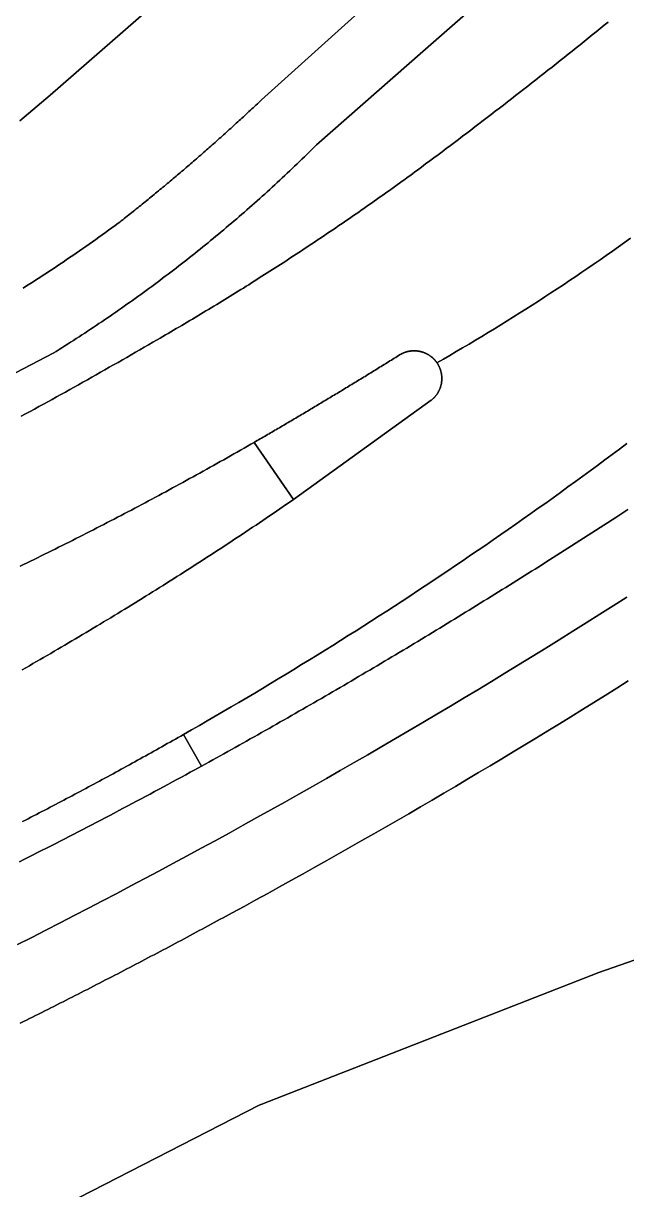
# Model space of a CAD drawing. Header units: metres. Extents: x -127 to 442, y -186 to 462.
# Drawn here: x 159.61 to 181.1, y 121.61 to 163.19 of the extents above; entities that cross this region are included whole.
import ezdxf

# ---------------------------------------------------------------- set-up
doc = ezdxf.new("R2010")
doc.units = ezdxf.units.M

msp = doc.modelspace()

# ---------------------------------------------------------------- linework, layer by layer
at = {"layer": 'road_0', "color": 8}
msp.add_lwpolyline([(174.143, 149.751), (174.155, 149.76), (174.166, 149.77), (174.178, 149.78), (174.189, 149.79), (174.2, 149.8), (174.211, 149.81), (174.222, 149.82), (174.233, 149.831), (174.243, 149.842), (174.254, 149.852), (174.264, 149.863), (174.274, 149.875), (174.284, 149.886), (174.293, 149.897), (174.303, 149.909), (174.312, 149.921), (174.321, 149.933), (174.33, 149.945), (174.339, 149.957), (174.348, 149.969), (174.356, 149.982), (174.364, 149.994), (174.372, 150.007), (174.38, 150.02), (174.388, 150.033), (174.395, 150.046), (174.402, 150.059), (174.409, 150.072), (174.416, 150.086), (174.423, 150.099), (174.429, 150.113), (174.435, 150.127), (174.441, 150.14), (174.447, 150.154), (174.453, 150.168), (174.458, 150.182), (174.463, 150.196), (174.468, 150.211), (174.473, 150.225), (174.477, 150.239), (174.482, 150.254), (174.486, 150.268), (174.49, 150.283), (174.493, 150.297), (174.497, 150.312), (174.5, 150.326), (174.503, 150.341), (174.505, 150.356), (174.508, 150.371), (174.51, 150.386), (174.512, 150.4), (174.514, 150.415), (174.516, 150.43), (174.517, 150.445), (174.518, 150.46), (174.519, 150.475), (174.52, 150.49), (174.52, 150.505), (174.52, 150.52), (174.52, 150.535), (174.52, 150.55), (174.52, 150.565), (174.519, 150.58), (174.518, 150.595), (174.517, 150.61), (174.515, 150.625), (174.514, 150.64), (174.512, 150.655), (174.51, 150.67), (174.508, 150.685), (174.505, 150.7), (174.502, 150.714), (174.499, 150.729), (174.496, 150.744), (174.493, 150.758), (174.489, 150.773), (174.485, 150.788), (174.481, 150.802), (174.477, 150.816), (174.473, 150.831), (174.468, 150.845), (174.463, 150.859), (174.458, 150.873), (174.452, 150.887), (174.447, 150.901), (174.441, 150.915), (174.435, 150.929), (174.429, 150.943), (174.422, 150.956), (174.416, 150.97), (174.409, 150.983), (174.402, 150.996), (174.395, 151.009), (174.387, 151.023), (174.379, 151.035), (174.372, 151.048), (174.364, 151.061), (174.355, 151.074), (174.347, 151.086), (174.347, 151.086), (174.342, 151.093), (174.337, 151.1), (174.332, 151.108), (174.327, 151.115), (174.321, 151.122), (174.316, 151.129), (174.311, 151.136), (174.305, 151.143), (174.3, 151.15), (174.294, 151.156), (174.288, 151.163), (174.283, 151.17), (174.277, 151.177), (174.271, 151.183), (174.265, 151.19), (174.259, 151.196), (174.253, 151.203), (174.247, 151.209), (174.241, 151.215), (174.235, 151.222), (174.229, 151.228), (174.222, 151.234), (174.216, 151.24), (174.21, 151.246), (174.203, 151.252), (174.197, 151.258), (174.19, 151.264), (174.183, 151.27), (174.177, 151.276), (174.17, 151.282), (174.163, 151.287), (174.157, 151.293), (174.15, 151.298), (174.143, 151.304), (174.136, 151.309), (174.129, 151.315), (174.122, 151.32), (174.115, 151.325), (174.107, 151.33), (174.1, 151.335), (174.093, 151.34), (174.086, 151.345), (174.078, 151.35), (174.071, 151.355), (174.064, 151.36), (174.056, 151.365), (174.049, 151.369), (174.041, 151.374), (174.034, 151.378), (174.026, 151.383), (174.018, 151.387), (174.011, 151.391), (174.003, 151.396), (173.995, 151.4), (173.987, 151.404), (173.979, 151.408), (173.972, 151.412), (173.964, 151.416), (173.956, 151.42), (173.948, 151.423), (173.94, 151.427), (173.932, 151.431), (173.924, 151.434), (173.915, 151.438), (173.907, 151.441), (173.899, 151.444), (173.891, 151.447), (173.883, 151.451), (173.874, 151.454), (173.866, 151.457), (173.858, 151.46), (173.849, 151.463), (173.841, 151.465), (173.833, 151.468), (173.824, 151.471), (173.816, 151.473), (173.807, 151.476), (173.799, 151.478), (173.79, 151.48), (173.782, 151.483), (173.773, 151.485), (173.765, 151.487), (173.756, 151.489), (173.748, 151.491), (173.739, 151.493), (173.73, 151.495), (173.722, 151.496), (173.713, 151.498), (173.704, 151.5), (173.696, 151.501), (173.687, 151.503), (173.678, 151.504), (173.67, 151.505), (173.661, 151.506), (173.652, 151.507), (173.643, 151.508), (173.635, 151.509), (173.626, 151.51), (173.617, 151.511), (173.617, 151.511), (173.611, 151.512), (173.605, 151.512), (173.599, 151.512), (173.593, 151.513), (173.586, 151.513), (173.58, 151.513), (173.574, 151.514), (173.568, 151.514), (173.562, 151.514), (173.556, 151.514), (173.55, 151.514), (173.543, 151.515), (173.537, 151.515), (173.531, 151.515), (173.525, 151.515), (173.519, 151.514), (173.513, 151.514), (173.507, 151.514), (173.5, 151.514), (173.494, 151.514), (173.488, 151.514), (173.482, 151.513), (173.476, 151.513), (173.47, 151.513), (173.464, 151.512), (173.458, 151.512), (173.451, 151.511), (173.445, 151.511), (173.439, 151.51), (173.433, 151.509), (173.427, 151.509), (173.421, 151.508), (173.415, 151.507), (173.409, 151.507), (173.403, 151.506), (173.397, 151.505), (173.391, 151.504), (173.384, 151.503), (173.378, 151.502), (173.372, 151.501), (173.366, 151.5), (173.36, 151.499), (173.354, 151.498), (173.348, 151.497), (173.342, 151.496), (173.336, 151.495), (173.33, 151.493), (173.324, 151.492), (173.318, 151.491), (173.312, 151.489), (173.306, 151.488), (173.3, 151.486), (173.294, 151.485), (173.288, 151.484), (173.282, 151.482), (173.276, 151.48), (173.27, 151.479), (173.265, 151.477), (173.259, 151.475), (173.253, 151.474), (173.247, 151.472), (173.241, 151.47), (173.235, 151.468), (173.229, 151.466), (173.224, 151.464), (173.218, 151.462), (173.212, 151.46), (173.206, 151.458), (173.2, 151.456), (173.195, 151.454), (173.189, 151.452), (173.183, 151.45), (173.177, 151.448), (173.172, 151.445), (173.166, 151.443), (173.16, 151.441), (173.155, 151.439), (173.149, 151.436), (173.143, 151.434), (173.138, 151.431), (173.132, 151.429), (173.126, 151.426), (173.121, 151.424), (173.115, 151.421), (173.11, 151.418), (173.104, 151.416), (173.099, 151.413), (173.093, 151.41), (173.088, 151.408), (173.082, 151.405), (173.077, 151.402), (173.071, 151.399), (173.066, 151.396), (173.061, 151.393), (173.055, 151.39), (173.05, 151.387), (173.045, 151.384), (173.039, 151.381), (173.034, 151.378), (173.034, 151.378), (172.982, 151.346), (172.93, 151.313), (172.878, 151.281), (172.826, 151.248), (172.774, 151.216), (172.722, 151.184), (172.67, 151.151), (172.618, 151.119), (172.565, 151.087), (172.513, 151.054), (172.461, 151.022), (172.409, 150.99), (172.357, 150.957), (172.305, 150.925), (172.253, 150.893), (172.2, 150.861), (172.148, 150.829), (172.096, 150.796), (172.044, 150.764), (171.992, 150.732), (171.939, 150.7), (171.887, 150.668), (171.835, 150.636), (171.783, 150.604), (171.73, 150.572), (171.678, 150.54), (171.626, 150.508), (171.573, 150.476), (171.521, 150.444), (171.469, 150.412), (171.416, 150.38), (171.364, 150.348), (171.312, 150.316), (171.259, 150.284), (171.207, 150.252), (171.155, 150.221), (171.102, 150.189), (171.05, 150.157), (170.997, 150.125), (170.945, 150.093), (170.892, 150.062), (170.84, 150.03), (170.788, 149.998), (170.735, 149.966), (170.683, 149.935), (170.63, 149.903), (170.578, 149.871), (170.525, 149.84), (170.473, 149.808), (170.42, 149.776), (170.367, 149.745), (170.315, 149.713), (170.262, 149.682), (170.21, 149.65), (170.157, 149.619), (170.105, 149.587), (170.052, 149.556), (169.999, 149.524), (169.947, 149.493), (169.894, 149.461), (169.841, 149.43), (169.789, 149.398), (169.736, 149.367), (169.683, 149.336), (169.631, 149.304), (169.578, 149.273), (169.525, 149.242), (169.473, 149.21), (169.42, 149.179), (169.367, 149.148), (169.314, 149.117), (169.262, 149.085), (169.209, 149.054), (169.156, 149.023), (169.103, 148.992), (169.05, 148.961), (168.998, 148.93), (168.945, 148.898), (168.892, 148.867), (168.839, 148.836), (168.786, 148.805), (168.733, 148.774), (168.68, 148.743), (168.628, 148.712), (168.575, 148.681), (168.522, 148.65), (168.469, 148.619), (168.416, 148.588), (168.363, 148.557), (168.31, 148.526), (168.257, 148.496), (168.204, 148.465), (168.151, 148.434), (168.098, 148.403), (168.045, 148.372), (167.992, 148.341), (167.939, 148.311), (167.886, 148.28), (167.833, 148.249), (167.833, 148.249), (169.232, 146.208), (174.143, 149.751)], close=True, dxfattribs=at)
for points in [[(159.57, 140.144), (159.697, 140.216), (159.824, 140.289), (159.951, 140.362), (160.078, 140.435), (160.204, 140.508), (160.331, 140.581), (160.457, 140.655), (160.584, 140.728), (160.71, 140.802), (160.837, 140.876), (160.963, 140.95), (161.089, 141.024), (161.215, 141.098), (161.341, 141.172), (161.467, 141.247), (161.593, 141.322), (161.718, 141.396), (161.844, 141.471), (161.97, 141.546), (162.095, 141.621), (162.221, 141.697), (162.346, 141.772), (162.471, 141.848), (162.596, 141.923), (162.722, 141.999), (162.847, 142.075), (162.971, 142.151), (163.096, 142.228), (163.221, 142.304), (163.346, 142.38), (163.47, 142.457), (163.595, 142.534), (163.719, 142.611), (163.844, 142.688), (163.968, 142.765), (164.092, 142.842), (164.216, 142.92), (164.34, 142.997), (164.464, 143.075), (164.588, 143.153), (164.712, 143.231), (164.836, 143.309), (164.959, 143.387), (165.083, 143.465), (165.206, 143.544), (165.33, 143.623), (165.453, 143.701), (165.576, 143.78), (165.699, 143.859), (165.822, 143.938), (165.945, 144.018), (166.068, 144.097), (166.191, 144.177), (166.314, 144.256), (166.436, 144.336), (166.559, 144.416), (166.681, 144.496), (166.803, 144.576), (166.926, 144.657), (167.048, 144.737), (167.17, 144.818), (167.292, 144.899), (167.414, 144.979), (167.536, 145.06), (167.657, 145.142), (167.779, 145.223), (167.901, 145.304), (168.022, 145.386), (168.143, 145.467), (168.265, 145.549), (168.386, 145.631), (168.507, 145.713), (168.628, 145.795), (168.749, 145.878), (168.87, 145.96), (168.991, 146.043), (169.111, 146.125), (169.232, 146.208), (169.232, 146.208), (167.833, 148.249), (167.833, 148.249), (167.713, 148.18), (167.592, 148.111), (167.472, 148.042), (167.351, 147.973), (167.231, 147.904), (167.11, 147.836), (166.989, 147.767), (166.869, 147.699), (166.748, 147.631), (166.627, 147.563), (166.506, 147.495), (166.385, 147.427), (166.264, 147.36), (166.142, 147.292), (166.021, 147.225), (165.9, 147.157), (165.778, 147.09), (165.657, 147.023), (165.535, 146.956), (165.414, 146.89), (165.292, 146.823), (165.17, 146.756), (165.048, 146.69), (164.926, 146.624), (164.804, 146.557), (164.682, 146.491), (164.56, 146.426), (164.438, 146.36), (164.316, 146.294), (164.193, 146.229), (164.071, 146.163), (163.949, 146.098), (163.826, 146.033), (163.703, 145.968), (163.581, 145.903), (163.458, 145.838), (163.335, 145.774), (163.212, 145.709), (163.09, 145.645), (162.967, 145.58), (162.843, 145.516), (162.72, 145.452), (162.597, 145.388), (162.474, 145.325), (162.351, 145.261), (162.227, 145.198), (162.104, 145.134), (161.98, 145.071), (161.857, 145.008), (161.733, 144.945), (161.609, 144.882), (161.485, 144.819), (161.362, 144.757), (161.238, 144.694), (161.114, 144.632), (160.99, 144.57), (160.866, 144.508), (160.741, 144.446), (160.617, 144.384), (160.493, 144.322), (160.369, 144.261), (160.244, 144.199), (160.12, 144.138), (159.995, 144.077), (159.87, 144.016), (159.746, 143.955), (159.621, 143.894), (159.496, 143.833)], [(181.145, 145.854), (180.718, 145.577), (180.291, 145.3), (179.864, 145.025), (179.436, 144.75), (179.007, 144.476), (179.007, 144.476), (178.878, 144.393), (178.748, 144.311), (178.619, 144.228), (178.49, 144.146), (178.36, 144.063), (178.231, 143.981), (178.101, 143.899), (177.971, 143.817), (177.842, 143.735), (177.712, 143.653), (177.582, 143.571), (177.452, 143.489), (177.322, 143.407), (177.192, 143.326), (177.062, 143.244), (176.932, 143.163), (176.802, 143.081), (176.672, 143), (176.542, 142.919), (176.411, 142.838), (176.281, 142.757), (176.151, 142.676), (176.02, 142.595), (175.89, 142.514), (175.759, 142.433), (175.629, 142.353), (175.498, 142.272), (175.367, 142.192), (175.236, 142.112), (175.106, 142.031), (174.975, 141.951), (174.844, 141.871), (174.713, 141.791), (174.582, 141.711), (174.451, 141.632), (174.32, 141.552), (174.188, 141.472), (174.057, 141.393), (173.926, 141.313), (173.795, 141.234), (173.663, 141.155), (173.532, 141.075), (173.4, 140.996), (173.269, 140.917), (173.137, 140.838), (173.005, 140.759), (172.874, 140.681), (172.742, 140.602), (172.61, 140.523), (172.478, 140.445), (172.346, 140.367), (172.214, 140.288), (172.082, 140.21), (171.95, 140.132), (171.818, 140.054), (171.686, 139.976), (171.554, 139.898), (171.421, 139.82), (171.289, 139.742), (171.157, 139.665), (171.024, 139.587), (170.892, 139.51), (170.759, 139.432), (170.627, 139.355), (170.494, 139.278), (170.361, 139.201), (170.228, 139.124), (170.096, 139.047), (169.963, 138.97), (169.83, 138.893), (169.697, 138.817), (169.564, 138.74), (169.431, 138.664), (169.298, 138.587), (169.165, 138.511), (169.031, 138.435), (168.898, 138.359), (168.765, 138.283), (168.632, 138.207), (168.498, 138.131), (168.365, 138.055), (168.231, 137.979), (168.098, 137.904), (167.964, 137.828), (167.83, 137.753), (167.697, 137.677), (167.563, 137.602), (167.429, 137.527), (167.295, 137.452), (167.161, 137.377), (167.027, 137.302), (166.893, 137.227), (166.759, 137.152), (166.625, 137.078), (166.491, 137.003), (166.357, 136.929), (166.223, 136.854), (166.088, 136.78), (165.954, 136.706), (165.954, 136.706), (165.716, 136.575), (165.716, 136.575), (165.557, 136.488), (165.399, 136.402), (165.24, 136.315), (165.081, 136.229), (164.922, 136.143), (164.763, 136.057), (164.604, 135.971), (164.445, 135.885), (164.285, 135.799), (164.126, 135.714), (163.966, 135.628), (163.807, 135.543), (163.647, 135.458), (163.488, 135.373), (163.328, 135.289), (163.168, 135.204), (163.008, 135.12), (162.848, 135.035), (162.688, 134.951), (162.528, 134.867), (162.368, 134.783), (162.208, 134.699), (162.047, 134.616), (161.887, 134.532), (161.726, 134.449), (161.566, 134.366), (161.405, 134.283), (161.244, 134.2), (161.083, 134.117), (160.923, 134.035), (160.762, 133.952), (160.601, 133.87), (160.439, 133.788), (160.278, 133.706), (160.117, 133.624), (159.956, 133.542), (159.794, 133.461), (159.633, 133.38), (159.471, 133.298)], [(181.107, 142.73), (180.628, 142.424), (180.148, 142.12), (179.668, 141.817), (179.186, 141.515), (178.704, 141.214), (178.222, 140.914), (177.739, 140.615), (177.255, 140.318), (176.77, 140.021), (176.285, 139.726), (175.799, 139.431), (175.312, 139.138), (174.825, 138.846), (174.337, 138.555), (173.848, 138.265), (173.359, 137.976), (172.869, 137.688), (172.378, 137.402), (171.887, 137.116), (171.395, 136.832), (170.902, 136.549), (170.409, 136.267), (169.915, 135.986), (169.421, 135.706), (168.926, 135.427), (168.43, 135.15), (167.934, 134.873), (167.437, 134.598), (166.939, 134.323), (166.441, 134.05), (165.942, 133.778), (165.442, 133.508), (164.942, 133.238), (164.442, 132.969), (163.94, 132.702), (163.438, 132.436), (162.936, 132.171), (162.433, 131.907), (161.929, 131.644), (161.425, 131.382), (160.92, 131.122), (160.414, 130.862), (159.908, 130.604), (159.402, 130.347)], [(159.402, 130.347), (159.908, 130.604), (160.414, 130.862), (160.92, 131.122), (161.425, 131.382), (161.929, 131.644), (162.433, 131.907), (162.936, 132.171), (163.438, 132.436), (163.94, 132.702), (164.442, 132.969), (164.942, 133.238), (165.442, 133.508), (165.942, 133.778), (166.441, 134.05), (166.939, 134.323), (167.437, 134.598), (167.934, 134.873), (168.43, 135.15), (168.926, 135.427), (169.421, 135.706), (169.915, 135.986), (170.409, 136.267), (170.902, 136.549), (171.395, 136.832), (171.887, 137.116), (172.378, 137.402), (172.869, 137.688), (173.359, 137.976), (173.848, 138.265), (174.337, 138.555), (174.825, 138.846), (175.312, 139.138), (175.799, 139.431), (176.285, 139.726), (176.77, 140.021), (177.255, 140.318), (177.739, 140.615), (178.222, 140.914), (178.704, 141.214), (179.186, 141.515), (179.668, 141.817), (180.148, 142.12), (180.628, 142.424), (181.107, 142.73)], [(159.502, 127.545), (159.611, 127.599), (159.72, 127.653), (159.829, 127.708), (159.938, 127.762), (160.046, 127.816), (160.155, 127.871), (160.264, 127.925), (160.373, 127.98), (160.481, 128.035), (160.59, 128.089), (160.699, 128.144), (160.807, 128.199), (160.916, 128.254), (161.024, 128.309), (161.133, 128.364), (161.241, 128.419), (161.35, 128.474), (161.458, 128.529), (161.566, 128.584), (161.675, 128.64), (161.783, 128.695), (161.891, 128.75), (162, 128.806), (162.108, 128.861), (162.216, 128.917), (162.324, 128.972), (162.432, 129.028), (162.54, 129.084), (162.649, 129.14), (162.757, 129.196), (162.865, 129.252), (162.973, 129.308), (163.081, 129.364), (163.188, 129.42), (163.296, 129.476), (163.404, 129.532), (163.512, 129.588), (163.62, 129.645), (163.728, 129.701), (163.835, 129.758), (163.943, 129.814), (164.051, 129.871), (164.158, 129.927), (164.266, 129.984), (164.374, 130.041), (164.481, 130.098), (164.589, 130.155), (164.696, 130.212), (164.804, 130.269), (164.911, 130.326), (165.018, 130.383), (165.126, 130.44), (165.233, 130.497), (165.34, 130.554), (165.448, 130.612), (165.555, 130.669), (165.662, 130.727), (165.769, 130.784), (165.876, 130.842), (165.984, 130.899), (166.091, 130.957), (166.198, 131.015), (166.305, 131.073), (166.412, 131.131), (166.519, 131.188), (166.626, 131.246), (166.733, 131.305), (166.839, 131.363), (166.946, 131.421), (167.053, 131.479), (167.053, 131.479), (167.475, 131.709), (167.897, 131.94), (168.319, 132.171), (168.74, 132.404), (169.16, 132.637), (169.581, 132.871), (170, 133.105), (170.42, 133.341), (170.838, 133.577), (171.257, 133.814), (171.675, 134.052), (172.092, 134.291), (172.509, 134.531), (172.926, 134.771), (173.342, 135.012), (173.757, 135.254), (174.173, 135.497), (174.587, 135.74), (175.002, 135.984), (175.415, 136.229), (175.829, 136.475), (176.241, 136.722), (176.654, 136.969), (177.066, 137.218), (177.477, 137.467), (177.888, 137.716), (178.299, 137.967), (178.709, 138.218), (179.118, 138.47), (179.527, 138.723), (179.936, 138.977), (180.344, 139.231), (180.751, 139.487), (181.158, 139.743)], [(159.471, 133.298), (159.633, 133.38), (159.794, 133.461), (159.956, 133.542), (160.117, 133.624), (160.278, 133.706), (160.439, 133.788), (160.601, 133.87), (160.762, 133.952), (160.923, 134.035), (161.083, 134.117), (161.244, 134.2), (161.405, 134.283), (161.566, 134.366), (161.726, 134.449), (161.887, 134.532), (162.047, 134.616), (162.208, 134.699), (162.368, 134.783), (162.528, 134.867), (162.688, 134.951), (162.848, 135.035), (163.008, 135.12), (163.168, 135.204), (163.328, 135.289), (163.488, 135.373), (163.647, 135.458), (163.807, 135.543), (163.966, 135.628), (164.126, 135.714), (164.285, 135.799), (164.445, 135.885), (164.604, 135.971), (164.763, 136.057), (164.922, 136.143), (165.081, 136.229), (165.24, 136.315), (165.399, 136.402), (165.557, 136.488), (165.716, 136.575), (165.716, 136.575), (165.954, 136.706), (165.317, 137.836), (165.317, 137.836), (165.221, 137.781), (165.125, 137.727), (165.029, 137.672), (164.933, 137.618), (164.836, 137.563), (164.74, 137.509), (164.644, 137.455), (164.548, 137.401), (164.451, 137.347), (164.355, 137.293), (164.259, 137.239), (164.162, 137.185), (164.066, 137.131), (163.969, 137.077), (163.872, 137.024), (163.776, 136.97), (163.679, 136.916), (163.582, 136.863), (163.486, 136.81), (163.389, 136.756), (163.292, 136.703), (163.195, 136.65), (163.098, 136.597), (163.001, 136.544), (162.904, 136.491), (162.807, 136.438), (162.71, 136.385), (162.613, 136.332), (162.516, 136.28), (162.419, 136.227), (162.322, 136.175), (162.225, 136.122), (162.127, 136.07), (162.03, 136.017), (161.933, 135.965), (161.835, 135.913), (161.738, 135.861), (161.64, 135.809), (161.543, 135.757), (161.445, 135.705), (161.348, 135.653), (161.25, 135.602), (161.152, 135.55), (161.055, 135.498), (160.957, 135.447), (160.859, 135.395), (160.761, 135.344), (160.663, 135.293), (160.566, 135.241), (160.468, 135.19), (160.37, 135.139), (160.272, 135.088), (160.174, 135.037), (160.076, 134.986), (159.977, 134.935), (159.879, 134.885), (159.781, 134.834), (159.683, 134.784), (159.585, 134.733)]]:
    msp.add_lwpolyline(points, dxfattribs=at)
at = {"layer": 'road_1', "color": 7}
for points in [[(180.446, 163.233), (180.304, 163.118), (180.161, 163.003), (180.019, 162.888), (179.876, 162.773), (179.734, 162.658), (179.591, 162.543), (179.448, 162.428), (179.305, 162.314), (179.162, 162.2), (179.019, 162.086), (178.876, 161.972), (178.733, 161.858), (178.589, 161.744), (178.446, 161.63), (178.302, 161.517), (178.158, 161.403), (178.014, 161.29), (177.87, 161.177), (177.726, 161.064), (177.582, 160.951), (177.438, 160.838), (177.293, 160.726), (177.149, 160.613), (177.004, 160.501), (176.86, 160.389), (176.715, 160.277), (176.57, 160.165), (176.425, 160.053), (176.28, 159.941), (176.134, 159.83), (175.989, 159.719), (175.844, 159.607), (175.698, 159.496), (175.553, 159.385), (175.407, 159.274), (175.261, 159.164), (175.115, 159.053), (174.969, 158.943), (174.823, 158.832), (174.677, 158.722), (174.53, 158.612), (174.384, 158.502), (174.237, 158.393), (174.091, 158.283), (173.944, 158.174), (173.797, 158.064), (173.65, 157.955), (173.65, 157.955), (173.56, 157.889), (173.469, 157.823), (173.379, 157.757), (173.289, 157.691), (173.198, 157.626), (173.108, 157.56), (173.017, 157.495), (172.926, 157.429), (172.835, 157.364), (172.745, 157.299), (172.654, 157.234), (172.563, 157.169), (172.471, 157.104), (172.38, 157.039), (172.289, 156.975), (172.198, 156.91), (172.106, 156.846), (172.015, 156.781), (171.923, 156.717), (171.832, 156.653), (171.74, 156.589), (171.648, 156.525), (171.557, 156.461), (171.465, 156.397), (171.373, 156.334), (171.281, 156.27), (171.189, 156.207), (171.097, 156.143), (171.004, 156.08), (170.912, 156.017), (170.82, 155.954), (170.727, 155.891), (170.635, 155.828), (170.542, 155.765), (170.45, 155.703), (170.357, 155.64), (170.264, 155.578), (170.171, 155.516), (170.078, 155.453), (169.985, 155.391), (169.892, 155.329), (169.799, 155.267), (169.706, 155.206), (169.613, 155.144), (169.519, 155.082), (169.426, 155.021), (169.333, 154.959), (169.239, 154.898), (169.145, 154.837), (169.052, 154.776), (168.958, 154.715), (168.864, 154.654), (168.77, 154.593), (168.676, 154.532), (168.582, 154.472), (168.488, 154.411), (168.394, 154.351), (168.3, 154.291), (168.206, 154.231), (168.111, 154.171), (168.017, 154.111), (167.923, 154.051), (167.828, 153.991), (167.733, 153.932), (167.639, 153.872), (167.544, 153.813), (167.449, 153.753), (167.354, 153.694), (167.26, 153.635), (167.165, 153.576), (167.069, 153.517), (166.974, 153.458), (166.879, 153.4), (166.784, 153.341), (166.689, 153.283), (166.593, 153.224), (166.498, 153.166), (166.402, 153.108), (166.307, 153.05), (166.211, 152.992), (166.115, 152.934), (166.02, 152.876), (165.924, 152.819), (165.828, 152.761), (165.732, 152.704), (165.636, 152.646), (165.54, 152.589), (165.444, 152.532), (165.348, 152.475), (165.251, 152.418), (165.155, 152.361), (165.059, 152.305), (164.962, 152.248), (164.866, 152.192), (164.769, 152.135), (164.672, 152.079), (164.576, 152.023), (164.479, 151.967), (164.382, 151.911), (164.382, 151.911), (164.227, 151.821), (164.072, 151.73), (163.917, 151.64), (163.761, 151.55), (163.606, 151.461), (163.45, 151.371), (163.295, 151.281), (163.139, 151.192), (162.983, 151.103), (162.828, 151.014), (162.672, 150.925), (162.516, 150.836), (162.36, 150.748), (162.203, 150.659), (162.047, 150.571), (161.891, 150.483), (161.734, 150.395), (161.578, 150.307), (161.421, 150.219), (161.265, 150.132), (161.108, 150.044), (160.951, 149.957), (160.794, 149.87), (160.637, 149.783), (160.48, 149.696), (160.323, 149.609), (160.165, 149.523), (160.008, 149.437), (159.851, 149.35), (159.693, 149.264), (159.536, 149.179)], [(159.496, 143.833), (159.621, 143.894), (159.746, 143.955), (159.87, 144.016), (159.995, 144.077), (160.12, 144.138), (160.244, 144.199), (160.369, 144.261), (160.493, 144.322), (160.617, 144.384), (160.741, 144.446), (160.866, 144.508), (160.99, 144.57), (161.114, 144.632), (161.238, 144.694), (161.362, 144.757), (161.485, 144.819), (161.609, 144.882), (161.733, 144.945), (161.857, 145.008), (161.98, 145.071), (162.104, 145.134), (162.227, 145.198), (162.351, 145.261), (162.474, 145.325), (162.597, 145.388), (162.72, 145.452), (162.843, 145.516), (162.967, 145.58), (163.09, 145.645), (163.212, 145.709), (163.335, 145.774), (163.458, 145.838), (163.581, 145.903), (163.703, 145.968), (163.826, 146.033), (163.949, 146.098), (164.071, 146.163), (164.193, 146.229), (164.316, 146.294), (164.438, 146.36), (164.56, 146.426), (164.682, 146.491), (164.804, 146.557), (164.926, 146.624), (165.048, 146.69), (165.17, 146.756), (165.292, 146.823), (165.414, 146.89), (165.535, 146.956), (165.657, 147.023), (165.778, 147.09), (165.9, 147.157), (166.021, 147.225), (166.142, 147.292), (166.264, 147.36), (166.385, 147.427), (166.506, 147.495), (166.627, 147.563), (166.748, 147.631), (166.869, 147.699), (166.989, 147.767), (167.11, 147.836), (167.231, 147.904), (167.351, 147.973), (167.472, 148.042), (167.592, 148.111), (167.713, 148.18), (167.833, 148.249), (167.833, 148.249), (167.886, 148.28), (167.939, 148.311), (167.992, 148.341), (168.045, 148.372), (168.098, 148.403), (168.151, 148.434), (168.204, 148.465), (168.257, 148.496), (168.31, 148.526), (168.363, 148.557), (168.416, 148.588), (168.469, 148.619), (168.522, 148.65), (168.575, 148.681), (168.628, 148.712), (168.68, 148.743), (168.733, 148.774), (168.786, 148.805), (168.839, 148.836), (168.892, 148.867), (168.945, 148.898), (168.998, 148.93), (169.05, 148.961), (169.103, 148.992), (169.156, 149.023), (169.209, 149.054), (169.262, 149.085), (169.314, 149.117), (169.367, 149.148), (169.42, 149.179), (169.473, 149.21), (169.525, 149.242), (169.578, 149.273), (169.631, 149.304), (169.683, 149.336), (169.736, 149.367), (169.789, 149.398), (169.841, 149.43), (169.894, 149.461), (169.947, 149.493), (169.999, 149.524), (170.052, 149.556), (170.105, 149.587), (170.157, 149.619), (170.21, 149.65), (170.262, 149.682), (170.315, 149.713), (170.367, 149.745), (170.42, 149.776), (170.473, 149.808), (170.525, 149.84), (170.578, 149.871), (170.63, 149.903), (170.683, 149.935), (170.735, 149.966), (170.788, 149.998), (170.84, 150.03), (170.892, 150.062), (170.945, 150.093), (170.997, 150.125), (171.05, 150.157), (171.102, 150.189), (171.155, 150.221), (171.207, 150.252), (171.259, 150.284), (171.312, 150.316), (171.364, 150.348), (171.416, 150.38), (171.469, 150.412), (171.521, 150.444), (171.573, 150.476), (171.626, 150.508), (171.678, 150.54), (171.73, 150.572), (171.783, 150.604), (171.835, 150.636), (171.887, 150.668), (171.939, 150.7), (171.992, 150.732), (172.044, 150.764), (172.096, 150.796), (172.148, 150.829), (172.2, 150.861), (172.253, 150.893), (172.305, 150.925), (172.357, 150.957), (172.409, 150.99), (172.461, 151.022), (172.513, 151.054), (172.565, 151.087), (172.618, 151.119), (172.67, 151.151), (172.722, 151.184), (172.774, 151.216), (172.826, 151.248), (172.878, 151.281), (172.93, 151.313), (172.982, 151.346), (173.034, 151.378), (173.034, 151.378), (173.039, 151.381), (173.045, 151.384), (173.05, 151.387), (173.055, 151.39), (173.061, 151.393), (173.066, 151.396), (173.071, 151.399), (173.077, 151.402), (173.082, 151.405), (173.088, 151.408), (173.093, 151.41), (173.099, 151.413), (173.104, 151.416), (173.11, 151.418), (173.115, 151.421), (173.121, 151.424), (173.126, 151.426), (173.132, 151.429), (173.138, 151.431), (173.143, 151.434), (173.149, 151.436), (173.155, 151.439), (173.16, 151.441), (173.166, 151.443), (173.172, 151.445), (173.177, 151.448), (173.183, 151.45), (173.189, 151.452), (173.195, 151.454), (173.2, 151.456), (173.206, 151.458), (173.212, 151.46), (173.218, 151.462), (173.224, 151.464), (173.229, 151.466), (173.235, 151.468), (173.241, 151.47), (173.247, 151.472), (173.253, 151.474), (173.259, 151.475), (173.265, 151.477), (173.27, 151.479), (173.276, 151.48), (173.282, 151.482), (173.288, 151.484), (173.294, 151.485), (173.3, 151.486), (173.306, 151.488), (173.312, 151.489), (173.318, 151.491), (173.324, 151.492), (173.33, 151.493), (173.336, 151.495), (173.342, 151.496), (173.348, 151.497), (173.354, 151.498), (173.36, 151.499), (173.366, 151.5), (173.372, 151.501), (173.378, 151.502), (173.384, 151.503), (173.391, 151.504), (173.397, 151.505), (173.403, 151.506), (173.409, 151.507), (173.415, 151.507), (173.421, 151.508), (173.427, 151.509), (173.433, 151.509), (173.439, 151.51), (173.445, 151.511), (173.451, 151.511), (173.458, 151.512), (173.464, 151.512), (173.47, 151.513), (173.476, 151.513), (173.482, 151.513), (173.488, 151.514), (173.494, 151.514), (173.5, 151.514), (173.507, 151.514), (173.513, 151.514), (173.519, 151.514), (173.525, 151.515), (173.531, 151.515), (173.537, 151.515), (173.543, 151.515), (173.55, 151.514), (173.556, 151.514), (173.562, 151.514), (173.568, 151.514), (173.574, 151.514), (173.58, 151.513), (173.586, 151.513), (173.593, 151.513), (173.599, 151.512), (173.605, 151.512), (173.611, 151.512), (173.617, 151.511), (173.617, 151.511), (173.626, 151.51), (173.635, 151.509), (173.643, 151.508), (173.652, 151.507), (173.661, 151.506), (173.67, 151.505), (173.678, 151.504), (173.687, 151.503), (173.696, 151.501), (173.704, 151.5), (173.713, 151.498), (173.722, 151.496), (173.73, 151.495), (173.739, 151.493), (173.748, 151.491), (173.756, 151.489), (173.765, 151.487), (173.773, 151.485), (173.782, 151.483), (173.79, 151.48), (173.799, 151.478), (173.807, 151.476), (173.816, 151.473), (173.824, 151.471), (173.833, 151.468), (173.841, 151.465), (173.849, 151.463), (173.858, 151.46), (173.866, 151.457), (173.874, 151.454), (173.883, 151.451), (173.891, 151.447), (173.899, 151.444), (173.907, 151.441), (173.915, 151.438), (173.924, 151.434), (173.932, 151.431), (173.94, 151.427), (173.948, 151.423), (173.956, 151.42), (173.964, 151.416), (173.972, 151.412), (173.979, 151.408), (173.987, 151.404), (173.995, 151.4), (174.003, 151.396), (174.011, 151.391), (174.018, 151.387), (174.026, 151.383), (174.034, 151.378), (174.041, 151.374), (174.049, 151.369), (174.056, 151.365), (174.064, 151.36), (174.071, 151.355), (174.078, 151.35), (174.086, 151.345), (174.093, 151.34), (174.1, 151.335), (174.107, 151.33), (174.115, 151.325), (174.122, 151.32), (174.129, 151.315), (174.136, 151.309), (174.143, 151.304), (174.15, 151.298), (174.157, 151.293), (174.163, 151.287), (174.17, 151.282), (174.177, 151.276), (174.183, 151.27), (174.19, 151.264), (174.197, 151.258), (174.203, 151.252), (174.21, 151.246), (174.216, 151.24), (174.222, 151.234), (174.229, 151.228), (174.235, 151.222), (174.241, 151.215), (174.247, 151.209), (174.253, 151.203), (174.259, 151.196), (174.265, 151.19), (174.271, 151.183), (174.277, 151.177), (174.283, 151.17), (174.288, 151.163), (174.294, 151.156), (174.3, 151.15), (174.305, 151.143), (174.311, 151.136), (174.316, 151.129), (174.321, 151.122), (174.327, 151.115), (174.332, 151.108), (174.337, 151.1), (174.342, 151.093), (174.347, 151.086), (174.347, 151.086), (174.576, 151.218), (174.805, 151.351), (175.034, 151.484), (175.262, 151.619), (175.49, 151.754), (175.717, 151.89), (175.944, 152.026), (176.17, 152.164), (176.396, 152.302), (176.621, 152.441), (176.846, 152.58), (177.071, 152.721), (177.295, 152.862), (177.518, 153.003), (177.741, 153.146), (177.964, 153.289), (178.186, 153.433), (178.408, 153.578), (178.629, 153.723), (178.849, 153.87), (179.07, 154.017), (179.289, 154.164), (179.509, 154.313), (179.727, 154.462), (179.945, 154.612), (180.163, 154.762), (180.38, 154.913), (180.597, 155.065), (180.813, 155.218), (181.029, 155.372), (181.244, 155.526)], [(181.244, 155.526), (181.029, 155.372), (180.813, 155.218), (180.597, 155.065), (180.38, 154.913), (180.163, 154.762), (179.945, 154.612), (179.727, 154.462), (179.509, 154.313), (179.289, 154.164), (179.07, 154.017), (178.849, 153.87), (178.629, 153.723), (178.408, 153.578), (178.186, 153.433), (177.964, 153.289), (177.741, 153.146), (177.518, 153.003), (177.295, 152.862), (177.071, 152.721), (176.846, 152.58), (176.621, 152.441), (176.396, 152.302), (176.17, 152.164), (175.944, 152.026), (175.717, 151.89), (175.49, 151.754), (175.262, 151.619), (175.034, 151.484), (174.805, 151.351), (174.576, 151.218), (174.347, 151.086), (174.347, 151.086), (174.355, 151.074), (174.364, 151.061), (174.372, 151.048), (174.379, 151.035), (174.387, 151.023), (174.395, 151.009), (174.402, 150.996), (174.409, 150.983), (174.416, 150.97), (174.422, 150.956), (174.429, 150.943), (174.435, 150.929), (174.441, 150.915), (174.447, 150.901), (174.452, 150.887), (174.458, 150.873), (174.463, 150.859), (174.468, 150.845), (174.473, 150.831), (174.477, 150.816), (174.481, 150.802), (174.485, 150.788), (174.489, 150.773), (174.493, 150.758), (174.496, 150.744), (174.499, 150.729), (174.502, 150.714), (174.505, 150.7), (174.508, 150.685), (174.51, 150.67), (174.512, 150.655), (174.514, 150.64), (174.515, 150.625), (174.517, 150.61), (174.518, 150.595), (174.519, 150.58), (174.52, 150.565), (174.52, 150.55), (174.52, 150.535), (174.52, 150.52), (174.52, 150.505), (174.52, 150.49), (174.519, 150.475), (174.518, 150.46), (174.517, 150.445), (174.516, 150.43), (174.514, 150.415), (174.512, 150.4), (174.51, 150.386), (174.508, 150.371), (174.505, 150.356), (174.503, 150.341), (174.5, 150.326), (174.497, 150.312), (174.493, 150.297), (174.49, 150.283), (174.486, 150.268), (174.482, 150.254), (174.477, 150.239), (174.473, 150.225), (174.468, 150.211), (174.463, 150.196), (174.458, 150.182), (174.453, 150.168), (174.447, 150.154), (174.441, 150.14), (174.435, 150.127), (174.429, 150.113), (174.423, 150.099), (174.416, 150.086), (174.409, 150.072), (174.402, 150.059), (174.395, 150.046), (174.388, 150.033), (174.38, 150.02), (174.372, 150.007), (174.364, 149.994), (174.356, 149.982), (174.348, 149.969), (174.339, 149.957), (174.33, 149.945), (174.321, 149.933), (174.312, 149.921), (174.303, 149.909), (174.293, 149.897), (174.284, 149.886), (174.274, 149.875), (174.264, 149.863), (174.254, 149.852), (174.243, 149.842), (174.233, 149.831), (174.222, 149.82), (174.211, 149.81), (174.2, 149.8), (174.189, 149.79), (174.178, 149.78), (174.166, 149.77), (174.155, 149.76), (174.143, 149.751), (174.143, 149.751), (169.232, 146.208), (169.232, 146.208), (169.111, 146.125), (168.991, 146.043), (168.87, 145.96), (168.749, 145.878), (168.628, 145.795), (168.507, 145.713), (168.386, 145.631), (168.265, 145.549), (168.143, 145.467), (168.022, 145.386), (167.901, 145.304), (167.779, 145.223), (167.657, 145.142), (167.536, 145.06), (167.414, 144.979), (167.292, 144.899), (167.17, 144.818), (167.048, 144.737), (166.926, 144.657), (166.803, 144.576), (166.681, 144.496), (166.559, 144.416), (166.436, 144.336), (166.314, 144.256), (166.191, 144.177), (166.068, 144.097), (165.945, 144.018), (165.822, 143.938), (165.699, 143.859), (165.576, 143.78), (165.453, 143.701), (165.33, 143.623), (165.206, 143.544), (165.083, 143.465), (164.959, 143.387), (164.836, 143.309), (164.712, 143.231), (164.588, 143.153), (164.464, 143.075), (164.34, 142.997), (164.216, 142.92), (164.092, 142.842), (163.968, 142.765), (163.844, 142.688), (163.719, 142.611), (163.595, 142.534), (163.47, 142.457), (163.346, 142.38), (163.221, 142.304), (163.096, 142.228), (162.971, 142.151), (162.847, 142.075), (162.722, 141.999), (162.596, 141.923), (162.471, 141.848), (162.346, 141.772), (162.221, 141.697), (162.095, 141.621), (161.97, 141.546), (161.844, 141.471), (161.718, 141.396), (161.593, 141.322), (161.467, 141.247), (161.341, 141.172), (161.215, 141.098), (161.089, 141.024), (160.963, 140.95), (160.837, 140.876), (160.71, 140.802), (160.584, 140.728), (160.457, 140.655), (160.331, 140.581), (160.204, 140.508), (160.078, 140.435), (159.951, 140.362), (159.824, 140.289), (159.697, 140.216), (159.57, 140.144)], [(159.585, 134.733), (159.683, 134.784), (159.781, 134.834), (159.879, 134.885), (159.977, 134.935), (160.076, 134.986), (160.174, 135.037), (160.272, 135.088), (160.37, 135.139), (160.468, 135.19), (160.566, 135.241), (160.663, 135.293), (160.761, 135.344), (160.859, 135.395), (160.957, 135.447), (161.055, 135.498), (161.152, 135.55), (161.25, 135.602), (161.348, 135.653), (161.445, 135.705), (161.543, 135.757), (161.64, 135.809), (161.738, 135.861), (161.835, 135.913), (161.933, 135.965), (162.03, 136.017), (162.127, 136.07), (162.225, 136.122), (162.322, 136.175), (162.419, 136.227), (162.516, 136.28), (162.613, 136.332), (162.71, 136.385), (162.807, 136.438), (162.904, 136.491), (163.001, 136.544), (163.098, 136.597), (163.195, 136.65), (163.292, 136.703), (163.389, 136.756), (163.486, 136.81), (163.582, 136.863), (163.679, 136.916), (163.776, 136.97), (163.872, 137.024), (163.969, 137.077), (164.066, 137.131), (164.162, 137.185), (164.259, 137.239), (164.355, 137.293), (164.451, 137.347), (164.548, 137.401), (164.644, 137.455), (164.74, 137.509), (164.836, 137.563), (164.933, 137.618), (165.029, 137.672), (165.125, 137.727), (165.221, 137.781), (165.317, 137.836), (165.317, 137.836), (165.6, 137.998), (165.883, 138.16), (166.165, 138.323), (166.447, 138.487), (166.729, 138.651), (167.01, 138.816), (167.291, 138.981), (167.572, 139.147), (167.852, 139.314), (168.132, 139.481), (168.411, 139.649), (168.691, 139.817), (168.969, 139.986), (169.248, 140.156), (169.526, 140.326), (169.803, 140.497), (170.081, 140.668), (170.358, 140.84), (170.634, 141.013), (170.91, 141.186), (171.186, 141.36), (171.462, 141.535), (171.737, 141.71), (172.011, 141.885), (172.286, 142.061), (172.559, 142.238), (172.833, 142.416), (173.106, 142.594), (173.379, 142.772), (173.651, 142.952), (173.923, 143.131), (174.195, 143.312), (174.466, 143.493), (174.737, 143.674), (175.007, 143.857), (175.277, 144.039), (175.547, 144.223), (175.816, 144.407), (176.085, 144.591), (176.353, 144.776), (176.621, 144.962), (176.889, 145.148), (177.156, 145.335), (177.422, 145.522), (177.689, 145.71), (177.955, 145.899), (178.22, 146.088), (178.485, 146.278), (178.75, 146.468), (179.015, 146.659), (179.278, 146.85), (179.542, 147.042), (179.805, 147.235), (180.068, 147.428), (180.33, 147.622), (180.592, 147.816), (180.853, 148.011), (181.114, 148.206)]]:
    msp.add_lwpolyline(points, dxfattribs=at)
at = {"layer": 'road_5', "color": 3}
for points in [[(174.619, 166.339), (168.095, 160.462), (168.095, 160.462), (168.046, 160.415), (167.996, 160.368), (167.947, 160.322), (167.897, 160.275), (167.847, 160.229), (167.798, 160.182), (167.748, 160.136), (167.698, 160.089), (167.648, 160.043), (167.599, 159.996), (167.549, 159.95), (167.499, 159.904), (167.449, 159.858), (167.399, 159.811), (167.349, 159.765), (167.299, 159.719), (167.248, 159.673), (167.198, 159.627), (167.148, 159.581), (167.098, 159.535), (167.047, 159.49), (166.997, 159.444), (166.947, 159.398), (166.896, 159.352), (166.846, 159.307), (166.795, 159.261), (166.744, 159.215), (166.694, 159.17), (166.643, 159.124), (166.592, 159.079), (166.542, 159.034), (166.491, 158.988), (166.44, 158.943), (166.389, 158.898), (166.338, 158.853), (166.287, 158.808), (166.236, 158.763), (166.185, 158.718), (166.134, 158.673), (166.083, 158.628), (166.032, 158.583), (165.981, 158.538), (165.929, 158.493), (165.878, 158.448), (165.827, 158.404), (165.775, 158.359), (165.724, 158.314), (165.672, 158.27), (165.621, 158.225), (165.569, 158.181), (165.518, 158.137), (165.466, 158.092), (165.414, 158.048), (165.363, 158.004), (165.311, 157.959), (165.259, 157.915), (165.207, 157.871), (165.155, 157.827), (165.104, 157.783), (165.052, 157.739), (165, 157.695), (164.948, 157.651), (164.895, 157.607), (164.843, 157.564), (164.791, 157.52), (164.739, 157.476), (164.687, 157.433), (164.634, 157.389), (164.582, 157.346), (164.53, 157.302), (164.477, 157.259), (164.425, 157.215), (164.372, 157.172), (164.32, 157.129), (164.267, 157.086), (164.214, 157.042), (164.162, 156.999), (164.109, 156.956), (164.056, 156.913), (164.004, 156.87), (163.951, 156.827), (163.898, 156.784), (163.845, 156.741), (163.792, 156.699), (163.739, 156.656), (163.686, 156.613), (163.633, 156.571), (163.58, 156.528), (163.527, 156.486), (163.473, 156.443), (163.42, 156.401), (163.367, 156.358), (163.314, 156.316), (163.26, 156.274), (163.207, 156.231), (163.154, 156.189), (163.1, 156.147), (163.047, 156.105), (162.993, 156.063), (162.993, 156.063), (162.879, 155.979), (162.764, 155.896), (162.65, 155.813), (162.535, 155.73), (162.42, 155.647), (162.305, 155.565), (162.189, 155.483), (162.074, 155.401), (161.958, 155.32), (161.842, 155.238), (161.725, 155.157), (161.609, 155.077), (161.492, 154.996), (161.376, 154.916), (161.259, 154.837), (161.141, 154.757), (161.024, 154.678), (160.907, 154.599), (160.789, 154.52), (160.671, 154.442), (160.553, 154.364), (160.434, 154.286), (160.316, 154.208), (160.197, 154.131), (160.078, 154.054), (159.959, 153.978), (159.84, 153.901), (159.72, 153.825), (159.601, 153.749)], [(154.09, 147.992), (160.677, 151.431), (160.677, 151.431), (160.78, 151.495), (160.882, 151.559), (160.985, 151.624), (161.087, 151.688), (161.189, 151.753), (161.291, 151.818), (161.393, 151.884), (161.495, 151.95), (161.597, 152.015), (161.698, 152.081), (161.799, 152.148), (161.9, 152.214), (162.001, 152.281), (162.102, 152.348), (162.203, 152.416), (162.303, 152.483), (162.404, 152.551), (162.504, 152.619), (162.604, 152.687), (162.704, 152.755), (162.803, 152.824), (162.903, 152.893), (163.002, 152.962), (163.102, 153.031), (163.201, 153.101), (163.3, 153.171), (163.398, 153.241), (163.497, 153.311), (163.596, 153.381), (163.694, 153.452), (163.792, 153.523), (163.89, 153.594), (163.988, 153.665), (164.085, 153.737), (164.183, 153.809), (164.28, 153.881), (164.377, 153.953), (164.474, 154.026), (164.571, 154.098), (164.668, 154.171), (164.764, 154.245), (164.86, 154.318), (164.956, 154.392), (165.052, 154.465), (165.148, 154.539), (165.244, 154.614), (165.339, 154.688), (165.434, 154.763), (165.53, 154.838), (165.624, 154.913), (165.719, 154.988), (165.814, 155.064), (165.908, 155.14), (166.002, 155.216), (166.096, 155.292), (166.19, 155.368), (166.284, 155.445), (166.378, 155.522), (166.471, 155.599), (166.564, 155.676), (166.657, 155.754), (166.75, 155.832), (166.842, 155.909), (166.935, 155.988), (167.027, 156.066), (167.119, 156.145), (167.211, 156.223), (167.303, 156.302), (167.395, 156.382), (167.486, 156.461), (167.577, 156.541), (167.668, 156.621), (167.759, 156.701), (167.85, 156.781), (167.94, 156.861), (168.03, 156.942), (168.12, 157.023), (168.21, 157.104), (168.3, 157.185), (168.389, 157.267), (168.479, 157.348), (168.568, 157.43), (168.657, 157.513), (168.746, 157.595), (168.834, 157.677), (168.923, 157.76), (169.011, 157.843), (169.099, 157.926), (169.187, 158.01), (169.274, 158.093), (169.362, 158.177), (169.449, 158.261), (169.536, 158.345), (169.623, 158.429), (169.709, 158.514), (169.796, 158.599), (169.882, 158.684), (169.968, 158.769), (170.054, 158.854), (170.054, 158.854), (173.843, 162.181), (177.817, 165.674)], [(177.817, 165.674), (173.843, 162.181), (170.054, 158.854), (170.054, 158.854), (169.968, 158.769), (169.882, 158.684), (169.796, 158.599), (169.709, 158.514), (169.623, 158.429), (169.536, 158.345), (169.449, 158.261), (169.362, 158.177), (169.274, 158.093), (169.187, 158.01), (169.099, 157.926), (169.011, 157.843), (168.923, 157.76), (168.834, 157.677), (168.746, 157.595), (168.657, 157.513), (168.568, 157.43), (168.479, 157.348), (168.389, 157.267), (168.3, 157.185), (168.21, 157.104), (168.12, 157.023), (168.03, 156.942), (167.94, 156.861), (167.85, 156.781), (167.759, 156.701), (167.668, 156.621), (167.577, 156.541), (167.486, 156.461), (167.395, 156.382), (167.303, 156.302), (167.211, 156.223), (167.119, 156.145), (167.027, 156.066), (166.935, 155.988), (166.842, 155.909), (166.75, 155.832), (166.657, 155.754), (166.564, 155.676), (166.471, 155.599), (166.378, 155.522), (166.284, 155.445), (166.19, 155.368), (166.096, 155.292), (166.002, 155.216), (165.908, 155.14), (165.814, 155.064), (165.719, 154.988), (165.624, 154.913), (165.53, 154.838), (165.434, 154.763), (165.339, 154.688), (165.244, 154.614), (165.148, 154.539), (165.052, 154.465), (164.956, 154.392), (164.86, 154.318), (164.764, 154.245), (164.668, 154.171), (164.571, 154.098), (164.474, 154.026), (164.377, 153.953), (164.28, 153.881), (164.183, 153.809), (164.085, 153.737), (163.988, 153.665), (163.89, 153.594), (163.792, 153.523), (163.694, 153.452), (163.596, 153.381), (163.497, 153.311), (163.398, 153.241), (163.3, 153.171), (163.201, 153.101), (163.102, 153.031), (163.002, 152.962), (162.903, 152.893), (162.803, 152.824), (162.704, 152.755), (162.604, 152.687), (162.504, 152.619), (162.404, 152.551), (162.303, 152.483), (162.203, 152.416), (162.102, 152.348), (162.001, 152.281), (161.9, 152.214), (161.799, 152.148), (161.698, 152.081), (161.597, 152.015), (161.495, 151.95), (161.393, 151.884), (161.291, 151.818), (161.189, 151.753), (161.087, 151.688), (160.985, 151.624), (160.882, 151.559), (160.78, 151.495), (160.677, 151.431), (160.677, 151.431), (154.09, 147.992)], [(159.536, 149.179), (159.693, 149.264), (159.851, 149.35), (160.008, 149.437), (160.165, 149.523), (160.323, 149.609), (160.48, 149.696), (160.637, 149.783), (160.794, 149.87), (160.951, 149.957), (161.108, 150.044), (161.265, 150.132), (161.421, 150.219), (161.578, 150.307), (161.734, 150.395), (161.891, 150.483), (162.047, 150.571), (162.203, 150.659), (162.36, 150.748), (162.516, 150.836), (162.672, 150.925), (162.828, 151.014), (162.983, 151.103), (163.139, 151.192), (163.295, 151.281), (163.45, 151.371), (163.606, 151.461), (163.761, 151.55), (163.917, 151.64), (164.072, 151.73), (164.227, 151.821), (164.382, 151.911), (164.382, 151.911), (164.479, 151.967), (164.576, 152.023), (164.672, 152.079), (164.769, 152.135), (164.866, 152.192), (164.962, 152.248), (165.059, 152.305), (165.155, 152.361), (165.251, 152.418), (165.348, 152.475), (165.444, 152.532), (165.54, 152.589), (165.636, 152.646), (165.732, 152.704), (165.828, 152.761), (165.924, 152.819), (166.02, 152.876), (166.115, 152.934), (166.211, 152.992), (166.307, 153.05), (166.402, 153.108), (166.498, 153.166), (166.593, 153.224), (166.689, 153.283), (166.784, 153.341), (166.879, 153.4), (166.974, 153.458), (167.069, 153.517), (167.165, 153.576), (167.26, 153.635), (167.354, 153.694), (167.449, 153.753), (167.544, 153.813), (167.639, 153.872), (167.733, 153.932), (167.828, 153.991), (167.923, 154.051), (168.017, 154.111), (168.111, 154.171), (168.206, 154.231), (168.3, 154.291), (168.394, 154.351), (168.488, 154.411), (168.582, 154.472), (168.676, 154.532), (168.77, 154.593), (168.864, 154.654), (168.958, 154.715), (169.052, 154.776), (169.145, 154.837), (169.239, 154.898), (169.333, 154.959), (169.426, 155.021), (169.519, 155.082), (169.613, 155.144), (169.706, 155.206), (169.799, 155.267), (169.892, 155.329), (169.985, 155.391), (170.078, 155.453), (170.171, 155.516), (170.264, 155.578), (170.357, 155.64), (170.45, 155.703), (170.542, 155.765), (170.635, 155.828), (170.727, 155.891), (170.82, 155.954), (170.912, 156.017), (171.004, 156.08), (171.097, 156.143), (171.189, 156.207), (171.281, 156.27), (171.373, 156.334), (171.465, 156.397), (171.557, 156.461), (171.648, 156.525), (171.74, 156.589), (171.832, 156.653), (171.923, 156.717), (172.015, 156.781), (172.106, 156.846), (172.198, 156.91), (172.289, 156.975), (172.38, 157.039), (172.471, 157.104), (172.563, 157.169), (172.654, 157.234), (172.745, 157.299), (172.835, 157.364), (172.926, 157.429), (173.017, 157.495), (173.108, 157.56), (173.198, 157.626), (173.289, 157.691), (173.379, 157.757), (173.469, 157.823), (173.56, 157.889), (173.65, 157.955), (173.65, 157.955), (173.797, 158.064), (173.944, 158.174), (174.091, 158.283), (174.237, 158.393), (174.384, 158.502), (174.53, 158.612), (174.677, 158.722), (174.823, 158.832), (174.969, 158.943), (175.115, 159.053), (175.261, 159.164), (175.407, 159.274), (175.553, 159.385), (175.698, 159.496), (175.844, 159.607), (175.989, 159.719), (176.134, 159.83), (176.28, 159.941), (176.425, 160.053), (176.57, 160.165), (176.715, 160.277), (176.86, 160.389), (177.004, 160.501), (177.149, 160.613), (177.293, 160.726), (177.438, 160.838), (177.582, 160.951), (177.726, 161.064), (177.87, 161.177), (178.014, 161.29), (178.158, 161.403), (178.302, 161.517), (178.446, 161.63), (178.589, 161.744), (178.733, 161.858), (178.876, 161.972), (179.019, 162.086), (179.162, 162.2), (179.305, 162.314), (179.448, 162.428), (179.591, 162.543), (179.734, 162.658), (179.876, 162.773), (180.019, 162.888), (180.161, 163.003), (180.304, 163.118), (180.446, 163.233)], [(181.114, 148.206), (180.853, 148.011), (180.592, 147.816), (180.33, 147.622), (180.068, 147.428), (179.805, 147.235), (179.542, 147.042), (179.278, 146.85), (179.015, 146.659), (178.75, 146.468), (178.485, 146.278), (178.22, 146.088), (177.955, 145.899), (177.689, 145.71), (177.422, 145.522), (177.156, 145.335), (176.889, 145.148), (176.621, 144.962), (176.353, 144.776), (176.085, 144.591), (175.816, 144.407), (175.547, 144.223), (175.277, 144.039), (175.007, 143.857), (174.737, 143.674), (174.466, 143.493), (174.195, 143.312), (173.923, 143.131), (173.651, 142.952), (173.379, 142.772), (173.106, 142.594), (172.833, 142.416), (172.559, 142.238), (172.286, 142.061), (172.011, 141.885), (171.737, 141.71), (171.462, 141.535), (171.186, 141.36), (170.91, 141.186), (170.634, 141.013), (170.358, 140.84), (170.081, 140.668), (169.803, 140.497), (169.526, 140.326), (169.248, 140.156), (168.969, 139.986), (168.691, 139.817), (168.411, 139.649), (168.132, 139.481), (167.852, 139.314), (167.572, 139.147), (167.291, 138.981), (167.01, 138.816), (166.729, 138.651), (166.447, 138.487), (166.165, 138.323), (165.883, 138.16), (165.6, 137.998), (165.317, 137.836), (165.317, 137.836), (165.954, 136.706), (165.954, 136.706), (166.088, 136.78), (166.223, 136.854), (166.357, 136.929), (166.491, 137.003), (166.625, 137.078), (166.759, 137.152), (166.893, 137.227), (167.027, 137.302), (167.161, 137.377), (167.295, 137.452), (167.429, 137.527), (167.563, 137.602), (167.697, 137.677), (167.83, 137.753), (167.964, 137.828), (168.098, 137.904), (168.231, 137.979), (168.365, 138.055), (168.498, 138.131), (168.632, 138.207), (168.765, 138.283), (168.898, 138.359), (169.031, 138.435), (169.165, 138.511), (169.298, 138.587), (169.431, 138.664), (169.564, 138.74), (169.697, 138.817), (169.83, 138.893), (169.963, 138.97), (170.096, 139.047), (170.228, 139.124), (170.361, 139.201), (170.494, 139.278), (170.627, 139.355), (170.759, 139.432), (170.892, 139.51), (171.024, 139.587), (171.157, 139.665), (171.289, 139.742), (171.421, 139.82), (171.554, 139.898), (171.686, 139.976), (171.818, 140.054), (171.95, 140.132), (172.082, 140.21), (172.214, 140.288), (172.346, 140.367), (172.478, 140.445), (172.61, 140.523), (172.742, 140.602), (172.874, 140.681), (173.005, 140.759), (173.137, 140.838), (173.269, 140.917), (173.4, 140.996), (173.532, 141.075), (173.663, 141.155), (173.795, 141.234), (173.926, 141.313), (174.057, 141.393), (174.188, 141.472), (174.32, 141.552), (174.451, 141.632), (174.582, 141.711), (174.713, 141.791), (174.844, 141.871), (174.975, 141.951), (175.106, 142.031), (175.236, 142.112), (175.367, 142.192), (175.498, 142.272), (175.629, 142.353), (175.759, 142.433), (175.89, 142.514), (176.02, 142.595), (176.151, 142.676), (176.281, 142.757), (176.411, 142.838), (176.542, 142.919), (176.672, 143), (176.802, 143.081), (176.932, 143.163), (177.062, 143.244), (177.192, 143.326), (177.322, 143.407), (177.452, 143.489), (177.582, 143.571), (177.712, 143.653), (177.842, 143.735), (177.971, 143.817), (178.101, 143.899), (178.231, 143.981), (178.36, 144.063), (178.49, 144.146), (178.619, 144.228), (178.748, 144.311), (178.878, 144.393), (179.007, 144.476), (179.007, 144.476), (179.436, 144.75), (179.864, 145.025), (180.291, 145.3), (180.718, 145.577), (181.145, 145.854)]]:
    msp.add_lwpolyline(points, dxfattribs=at)
at = {"layer": 'terrain_5', "color": 3}
for points in [[(159.484, 159.716), (159.64, 159.844), (159.795, 159.973), (159.949, 160.103), (160.103, 160.234), (160.257, 160.365), (160.41, 160.497), (160.562, 160.629), (160.562, 160.629), (172.496, 171.049)], [(172.496, 171.049), (160.562, 160.629), (160.562, 160.629), (160.41, 160.497), (160.257, 160.365), (160.103, 160.234), (159.949, 160.103), (159.795, 159.973), (159.64, 159.844), (159.484, 159.716)], [(159.601, 153.749), (159.72, 153.825), (159.84, 153.901), (159.959, 153.978), (160.078, 154.054), (160.197, 154.131), (160.316, 154.208), (160.434, 154.286), (160.553, 154.364), (160.671, 154.442), (160.789, 154.52), (160.907, 154.599), (161.024, 154.678), (161.141, 154.757), (161.259, 154.837), (161.376, 154.916), (161.492, 154.996), (161.609, 155.077), (161.725, 155.157), (161.842, 155.238), (161.958, 155.32), (162.074, 155.401), (162.189, 155.483), (162.305, 155.565), (162.42, 155.647), (162.535, 155.73), (162.65, 155.813), (162.764, 155.896), (162.879, 155.979), (162.993, 156.063), (162.993, 156.063), (163.047, 156.105), (163.1, 156.147), (163.154, 156.189), (163.207, 156.231), (163.26, 156.274), (163.314, 156.316), (163.367, 156.358), (163.42, 156.401), (163.473, 156.443), (163.527, 156.486), (163.58, 156.528), (163.633, 156.571), (163.686, 156.613), (163.739, 156.656), (163.792, 156.699), (163.845, 156.741), (163.898, 156.784), (163.951, 156.827), (164.004, 156.87), (164.056, 156.913), (164.109, 156.956), (164.162, 156.999), (164.214, 157.042), (164.267, 157.086), (164.32, 157.129), (164.372, 157.172), (164.425, 157.215), (164.477, 157.259), (164.53, 157.302), (164.582, 157.346), (164.634, 157.389), (164.687, 157.433), (164.739, 157.476), (164.791, 157.52), (164.843, 157.564), (164.895, 157.607), (164.948, 157.651), (165, 157.695), (165.052, 157.739), (165.104, 157.783), (165.155, 157.827), (165.207, 157.871), (165.259, 157.915), (165.311, 157.959), (165.363, 158.004), (165.414, 158.048), (165.466, 158.092), (165.518, 158.137), (165.569, 158.181), (165.621, 158.225), (165.672, 158.27), (165.724, 158.314), (165.775, 158.359), (165.827, 158.404), (165.878, 158.448), (165.929, 158.493), (165.981, 158.538), (166.032, 158.583), (166.083, 158.628), (166.134, 158.673), (166.185, 158.718), (166.236, 158.763), (166.287, 158.808), (166.338, 158.853), (166.389, 158.898), (166.44, 158.943), (166.491, 158.988), (166.542, 159.034), (166.592, 159.079), (166.643, 159.124), (166.694, 159.17), (166.744, 159.215), (166.795, 159.261), (166.846, 159.307), (166.896, 159.352), (166.947, 159.398), (166.997, 159.444), (167.047, 159.49), (167.098, 159.535), (167.148, 159.581), (167.198, 159.627), (167.248, 159.673), (167.299, 159.719), (167.349, 159.765), (167.399, 159.811), (167.449, 159.858), (167.499, 159.904), (167.549, 159.95), (167.599, 159.996), (167.648, 160.043), (167.698, 160.089), (167.748, 160.136), (167.798, 160.182), (167.847, 160.229), (167.897, 160.275), (167.947, 160.322), (167.996, 160.368), (168.046, 160.415), (168.095, 160.462), (168.095, 160.462), (174.619, 166.339)], [(181.158, 139.743), (180.751, 139.487), (180.344, 139.231), (179.936, 138.977), (179.527, 138.723), (179.118, 138.47), (178.709, 138.218), (178.299, 137.967), (177.888, 137.716), (177.477, 137.467), (177.066, 137.218), (176.654, 136.969), (176.241, 136.722), (175.829, 136.475), (175.415, 136.229), (175.002, 135.984), (174.587, 135.74), (174.173, 135.497), (173.757, 135.254), (173.342, 135.012), (172.926, 134.771), (172.509, 134.531), (172.092, 134.291), (171.675, 134.052), (171.257, 133.814), (170.838, 133.577), (170.42, 133.341), (170, 133.105), (169.581, 132.871), (169.16, 132.637), (168.74, 132.404), (168.319, 132.171), (167.897, 131.94), (167.475, 131.709), (167.053, 131.479), (167.053, 131.479), (166.946, 131.421), (166.839, 131.363), (166.733, 131.305), (166.626, 131.246), (166.519, 131.188), (166.412, 131.131), (166.305, 131.073), (166.198, 131.015), (166.091, 130.957), (165.984, 130.899), (165.876, 130.842), (165.769, 130.784), (165.662, 130.727), (165.555, 130.669), (165.448, 130.612), (165.34, 130.554), (165.233, 130.497), (165.126, 130.44), (165.018, 130.383), (164.911, 130.326), (164.804, 130.269), (164.696, 130.212), (164.589, 130.155), (164.481, 130.098), (164.374, 130.041), (164.266, 129.984), (164.158, 129.927), (164.051, 129.871), (163.943, 129.814), (163.835, 129.758), (163.728, 129.701), (163.62, 129.645), (163.512, 129.588), (163.404, 129.532), (163.296, 129.476), (163.188, 129.42), (163.081, 129.364), (162.973, 129.308), (162.865, 129.252), (162.757, 129.196), (162.649, 129.14), (162.54, 129.084), (162.432, 129.028), (162.324, 128.972), (162.216, 128.917), (162.108, 128.861), (162, 128.806), (161.891, 128.75), (161.783, 128.695), (161.675, 128.64), (161.566, 128.584), (161.458, 128.529), (161.35, 128.474), (161.241, 128.419), (161.133, 128.364), (161.024, 128.309), (160.916, 128.254), (160.807, 128.199), (160.699, 128.144), (160.59, 128.089), (160.481, 128.035), (160.373, 127.98), (160.264, 127.925), (160.155, 127.871), (160.046, 127.816), (159.938, 127.762), (159.829, 127.708), (159.72, 127.653), (159.611, 127.599), (159.502, 127.545)], [(160.213, 120.62), (168.017, 124.621), (168.11, 124.662), (180.114, 129.352), (184.98, 131.048)], [(184.98, 131.048), (180.114, 129.352), (168.11, 124.662), (168.017, 124.621), (160.213, 120.62)]]:
    msp.add_lwpolyline(points, dxfattribs=at)

doc.saveas('drawing.dxf')
